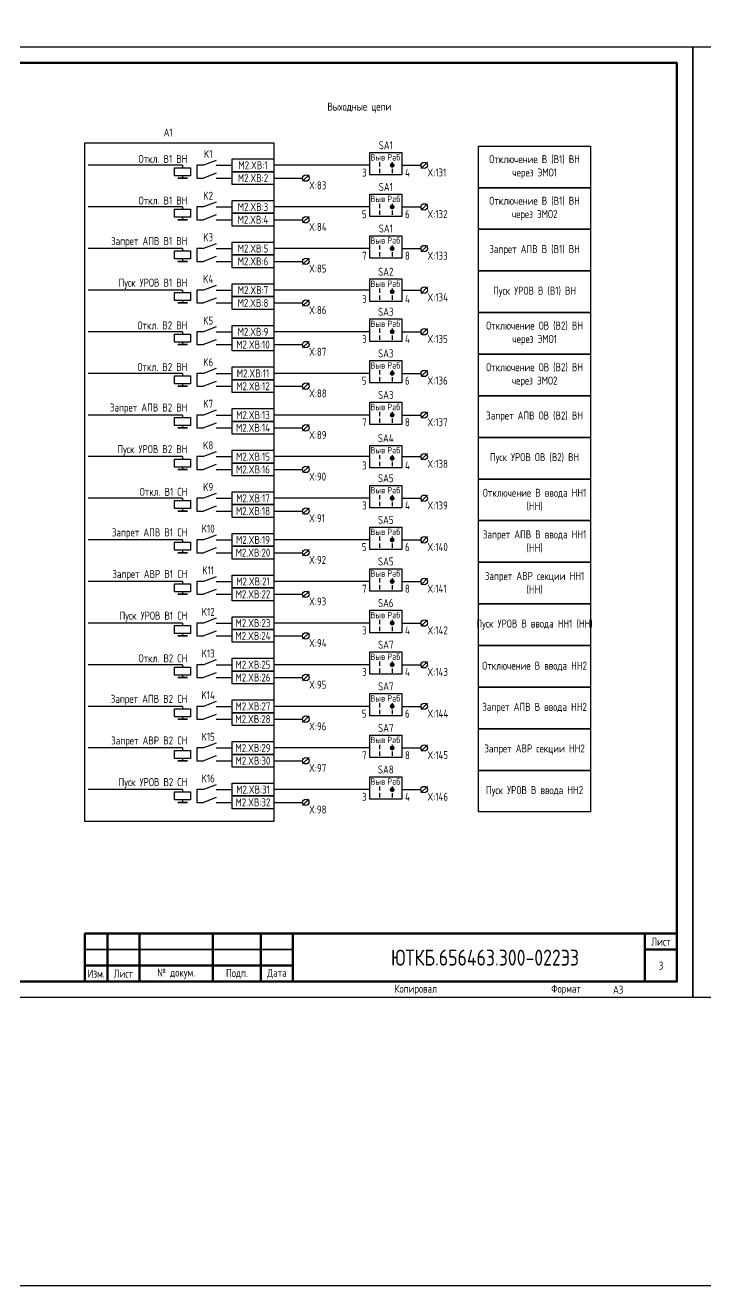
# Model space of a CAD drawing. Header units: millimetres. Extents: x -1036 to 3564, y -90 to 586.
# Drawn here: x 1051.3 to 1264, y -90 to 303.8 of the extents above; entities that cross this region are included whole.
import ezdxf

# ---------------------------------------------------------------- set-up
doc = ezdxf.new("R2010")
doc.units = ezdxf.units.MM
doc.styles.add('Gost_type_A', font='GOST_A.TTF')

# ---------------------------------------------------------------- blocks, each defined once
blk = doc.blocks.new('Формат_А3')
blk.add_lwpolyline([(-420, 297), (0, 297), (0, 0), (-420, 0)], close=True)
at = {"lineweight": 50}
blk.add_lwpolyline([(-400, 292), (-5, 292), (-5, 5), (-400, 5)], close=True, dxfattribs=at)
blk = doc.blocks.new('POINT')
at = {"const_width": 0.75}
blk.add_lwpolyline([(-0.375, 0, 1), (0.375, 0, 1)], format="xyb", close=True, dxfattribs=at)
blk = doc.blocks.new('Переключатель_положение')
for p, q in [((2, 1), (2, -0.34)), ((2, -1.14), (2, -2.49))]:
    blk.add_line(p, q)
blk = doc.blocks.new('Штамп малый нижний')
at = {"lineweight": 50}
for points in [[(-185, 15), (-178, 15), (-178, 5), (-185, 5)], [(-178, 15), (-168, 15), (-168, 5), (-178, 5)], [(-168, 15), (-145, 15), (-145, 5), (-168, 5)], [(-145, 15), (-130, 15), (-130, 5), (-145, 5)], [(-130, 15), (-120, 15), (-120, 5), (-130, 5)], [(-120, 15), (-10, 15), (-10, 0), (-120, 0)], [(-10, 15), (0, 15), (0, 10), (-10, 10)], [(-10, 10), (0, 10), (0, 0), (-10, 0)], [(-185, 5), (-178, 5), (-178, 0), (-185, 0)], [(-178, 5), (-168, 5), (-168, 0), (-178, 0)], [(-168, 5), (-145, 5), (-145, 0), (-168, 0)], [(-145, 5), (-130, 5), (-130, 0), (-145, 0)], [(-130, 5), (-120, 5), (-120, 0), (-130, 0)]]:
    blk.add_lwpolyline(points, close=True, dxfattribs=at)
for points in [[(-185, 15), (-178, 15), (-178, 10), (-185, 10)], [(-178, 15), (-168, 15), (-168, 10), (-178, 10)], [(-168, 15), (-145, 15), (-145, 10), (-168, 10)], [(-145, 15), (-130, 15), (-130, 10), (-145, 10)], [(-130, 15), (-120, 15), (-120, 10), (-130, 10)], [(-185, 10), (-178, 10), (-178, 5), (-185, 5)], [(-178, 10), (-168, 10), (-168, 5), (-178, 5)], [(-168, 10), (-145, 10), (-145, 5), (-168, 5)], [(-145, 10), (-130, 10), (-130, 5), (-145, 5)], [(-130, 10), (-120, 10), (-120, 5), (-130, 5)]]:
    blk.add_lwpolyline(points, close=True)
at = {"char_height": 2.5, "style": 'Gost_type_A'}
for s, insert, width, attachment_point in [('Лист', (-5, 12.5), 10, 5), ('№ докум.', (-156.5, 2.5), 23, 5), ('Подп.', (-137.5, 2.5), 15, 5), ('Дата', (-125, 2.5), 10, 5), ('Изм.', (-181.5, 2.5), 7, 5), ('Лист', (-173, 2.5), 10, 5), ('Копировал', (-75, -2.53), 13.1202, 6), ('Формат', (-30, -2.53), 13.1202, 6)]:
    blk.add_mtext(s, dxfattribs=dict(at, insert=insert, width=width, attachment_point=attachment_point))

msp = doc.modelspace()

# ---------------------------------------------------------------- linework, layer by layer
for p, q in [((1100.5, 260), (1071, 260)), ((1100.5, 260), (1100.5, 259.25)), ((1159, 260), (1129, 260)), ((1177.01, 261), (1175.01, 259)), ((1100.5, 256.75), (1100.5, 256)), ((1129, 256), (1138, 256)), ((1140.01, 257), (1138.01, 255)), ((1100.5, 247), (1071, 247)), ((1100.5, 247), (1100.5, 246.25)), ((1159, 247), (1129, 247)), ((1177.01, 248), (1175.01, 246)), ((1100.5, 243.75), (1100.5, 243)), ((1129, 243), (1138, 243)), ((1140.01, 244), (1138.01, 242)), ((1100.5, 234), (1071, 234)), ((1100.5, 234), (1100.5, 233.25)), ((1159, 234), (1129, 234)), ((1177.01, 235), (1175.01, 233)), ((1100.5, 230.75), (1100.5, 230)), ((1129, 230), (1138, 230)), ((1140.01, 231), (1138.01, 229)), ((1100.5, 221), (1071, 221)), ((1100.5, 221), (1100.5, 220.25)), ((1159, 221), (1129, 221)), ((1177.01, 222), (1175.01, 220)), ((1100.5, 217.75), (1100.5, 217)), ((1129, 217), (1138, 217)), ((1140.01, 218), (1138.01, 216)), ((1177.01, 209), (1175.01, 207)), ((1100.5, 208), (1071, 208)), ((1100.5, 208), (1100.5, 207.25)), ((1159, 208), (1129, 208)), ((1140.01, 205), (1138.01, 203)), ((1100.5, 204.75), (1100.5, 204)), ((1129, 204), (1138, 204)), ((1100.5, 195), (1071, 195)), ((1100.5, 195), (1100.5, 194.25)), ((1159, 195), (1129, 195)), ((1177.01, 196), (1175.01, 194)), ((1100.5, 191.75), (1100.5, 191)), ((1129, 191), (1138, 191)), ((1140.01, 192), (1138.01, 190)), ((1100.5, 182), (1071, 182)), ((1100.5, 182), (1100.5, 181.25)), ((1159, 182), (1129, 182)), ((1177.01, 183), (1175.01, 181)), ((1100.5, 178.75), (1100.5, 178)), ((1129, 178), (1138, 178)), ((1140.01, 179), (1138.01, 177)), ((1177.01, 170), (1175.01, 168)), ((1100.5, 169), (1071, 169)), ((1100.5, 169), (1100.5, 168.25)), ((1100.5, 165.75), (1100.5, 165)), ((1159, 169), (1129, 169)), ((1140.01, 166), (1138.01, 164)), ((1129, 165), (1138, 165)), ((1100.5, 156), (1071, 156)), ((1100.5, 156), (1100.5, 155.25)), ((1159, 156), (1129, 156)), ((1177.01, 157), (1175.01, 155)), ((1100.5, 152.75), (1100.5, 152)), ((1129, 152), (1138, 152)), ((1140.01, 153), (1138.01, 151)), ((1100.5, 143), (1071, 143)), ((1100.5, 143), (1100.5, 142.25)), ((1159, 143), (1129, 143)), ((1177.01, 144), (1175.01, 142)), ((1100.5, 139.75), (1100.5, 139)), ((1129, 139), (1138, 139)), ((1140.01, 140), (1138.01, 138)), ((1100.5, 130), (1071, 130)), ((1100.5, 130), (1100.5, 129.25)), ((1159, 130), (1129, 130)), ((1177.01, 131), (1175.01, 129)), ((1100.5, 126.75), (1100.5, 126)), ((1140.01, 127), (1138.01, 125)), ((1129, 126), (1138, 126)), ((1100.5, 117), (1071, 117)), ((1100.5, 117), (1100.5, 116.25)), ((1159, 117), (1129, 117)), ((1177.01, 118), (1175.01, 116)), ((1100.5, 113.75), (1100.5, 113)), ((1129, 113), (1138, 113)), ((1140.01, 114), (1138.01, 112)), ((1100.5, 104), (1071, 104)), ((1100.5, 104), (1100.5, 103.25)), ((1159, 104), (1129, 104)), ((1177.01, 105), (1175.01, 103)), ((1100.5, 100.75), (1100.5, 100)), ((1129, 100), (1138, 100)), ((1140.01, 101), (1138.01, 99)), ((1100.5, 91), (1071, 91)), ((1100.5, 91), (1100.5, 90.25)), ((1159, 91), (1129, 91)), ((1177.01, 92), (1175.01, 90)), ((1100.5, 87.75), (1100.5, 87)), ((1129, 87), (1138, 87)), ((1140.01, 88), (1138.01, 86)), ((1177.01, 79), (1175.01, 77)), ((1100.5, 78), (1071, 78)), ((1100.5, 78), (1100.5, 77.25)), ((1159, 78), (1129, 78)), ((1140.01, 75), (1138.01, 73)), ((1100.5, 74.75), (1100.5, 74)), ((1129, 74), (1138, 74)), ((1100.5, 65), (1071, 65)), ((1100.5, 65), (1100.5, 64.25)), ((1159, 65), (1129, 65)), ((1177, 66), (1175, 64)), ((1100.5, 61.75), (1100.5, 61)), ((1129, 61), (1138, 61)), ((1140, 62), (1138, 60))]:
    msp.add_line(p, q)
at = {"ltscale": 1.08}
for p, q in [((1107, 260), (1105, 260)), ((1105, 260), (1105, 256)), ((1111, 260), (1116, 260)), ((1105, 256), (1107, 256)), ((1111, 256), (1116, 256)), ((1107, 247), (1105, 247)), ((1105, 247), (1105, 243)), ((1111, 247), (1116, 247)), ((1105, 243), (1107, 243)), ((1111, 243), (1116, 243)), ((1107, 234), (1105, 234)), ((1105, 234), (1105, 230)), ((1111, 234), (1116, 234)), ((1105, 230), (1107, 230)), ((1111, 230), (1116, 230)), ((1107, 221), (1105, 221)), ((1105, 221), (1105, 217)), ((1111, 221), (1116, 221)), ((1105, 217), (1107, 217)), ((1111, 217), (1116, 217)), ((1107, 208), (1105, 208)), ((1105, 208), (1105, 204)), ((1111, 208), (1116, 208)), ((1105, 204), (1107, 204)), ((1111, 204), (1116, 204)), ((1107, 195), (1105, 195)), ((1105, 195), (1105, 191)), ((1111, 195), (1116, 195)), ((1105, 191), (1107, 191)), ((1111, 191), (1116, 191)), ((1107, 182), (1105, 182)), ((1105, 182), (1105, 178)), ((1111, 182), (1116, 182)), ((1105, 178), (1107, 178)), ((1111, 178), (1116, 178)), ((1107, 169), (1105, 169)), ((1105, 169), (1105, 165)), ((1111, 169), (1116, 169)), ((1105, 165), (1107, 165)), ((1111, 165), (1116, 165)), ((1107, 156), (1105, 156)), ((1105, 156), (1105, 152)), ((1111, 156), (1116, 156)), ((1105, 152), (1107, 152)), ((1111, 152), (1116, 152)), ((1107, 143), (1105, 143)), ((1105, 143), (1105, 139)), ((1111, 143), (1116, 143)), ((1105, 139), (1107, 139)), ((1111, 139), (1116, 139)), ((1107, 130), (1105, 130)), ((1105, 130), (1105, 126)), ((1111, 130), (1116, 130)), ((1105, 126), (1107, 126)), ((1111, 126), (1116, 126)), ((1107, 117), (1105, 117)), ((1105, 117), (1105, 113)), ((1111, 117), (1116, 117)), ((1105, 113), (1107, 113)), ((1111, 113), (1116, 113)), ((1107, 104), (1105, 104)), ((1105, 104), (1105, 100)), ((1111, 104), (1116, 104)), ((1105, 100), (1107, 100)), ((1111, 100), (1116, 100)), ((1107, 91), (1105, 91)), ((1105, 91), (1105, 87)), ((1111, 91), (1116, 91)), ((1105, 87), (1107, 87)), ((1111, 87), (1116, 87)), ((1107, 78), (1105, 78)), ((1105, 78), (1105, 74)), ((1111, 78), (1116, 78)), ((1105, 74), (1107, 74)), ((1111, 74), (1116, 74)), ((1107, 65), (1105, 65)), ((1105, 65), (1105, 61)), ((1111, 65), (1116, 65)), ((1105, 61), (1107, 61)), ((1111, 61), (1116, 61))]:
    msp.add_line(p, q, dxfattribs=at)
at = {"ltscale": 4.32}
for p, q in [((1111, 261.5), (1107, 260)), ((1111, 257.5), (1107, 256)), ((1111, 248.5), (1107, 247)), ((1111, 244.5), (1107, 243)), ((1111, 235.5), (1107, 234)), ((1111, 231.5), (1107, 230)), ((1111, 222.5), (1107, 221)), ((1111, 218.5), (1107, 217)), ((1111, 209.5), (1107, 208)), ((1111, 205.5), (1107, 204)), ((1111, 196.5), (1107, 195)), ((1111, 192.5), (1107, 191)), ((1111, 183.5), (1107, 182)), ((1111, 179.5), (1107, 178)), ((1111, 170.5), (1107, 169)), ((1111, 166.5), (1107, 165)), ((1111, 157.5), (1107, 156)), ((1111, 153.5), (1107, 152)), ((1111, 144.5), (1107, 143)), ((1111, 140.5), (1107, 139)), ((1111, 131.5), (1107, 130)), ((1111, 127.5), (1107, 126)), ((1111, 118.5), (1107, 117)), ((1111, 114.5), (1107, 113)), ((1111, 105.5), (1107, 104)), ((1111, 101.5), (1107, 100)), ((1111, 92.5), (1107, 91)), ((1111, 88.5), (1107, 87)), ((1111, 79.5), (1107, 78)), ((1111, 75.5), (1107, 74)), ((1111, 66.5), (1107, 65)), ((1111, 62.5), (1107, 61))]:
    msp.add_line(p, q, dxfattribs=at)
at = {"ltscale": 4}
for p, q in [((1169, 260), (1175.01, 260)), ((1169, 247), (1175.01, 247)), ((1169, 234), (1175.01, 234)), ((1169, 221), (1175.01, 221)), ((1169, 208), (1175.01, 208)), ((1169, 195), (1175.01, 195)), ((1169, 182), (1175.01, 182)), ((1169, 169), (1175.01, 169)), ((1169, 156), (1175.01, 156)), ((1169, 143), (1175.01, 143)), ((1169, 130), (1175.01, 130)), ((1169, 117), (1175.01, 117)), ((1169, 104), (1175.01, 104)), ((1169, 91), (1175.01, 91)), ((1169, 78), (1175.01, 78)), ((1169, 65), (1175, 65))]:
    msp.add_line(p, q, dxfattribs=at)
for points in [[(-1036, 586), (3564, 586), (3564, -90), (-1036, -90)], [(1070, 267), (1129, 267), (1129, 55), (1070, 55)], [(1159, 264), (1169, 264), (1169, 257), (1159, 257)], [(1193, 266), (1228, 266), (1228, 253), (1193, 253)], [(1116, 262), (1129, 262), (1129, 258), (1116, 258)], [(1103, 259.25), (1103, 256.75), (1098, 256.75), (1098, 259.25)], [(1102, 256), (1099, 256)], [(1116, 258), (1129, 258), (1129, 254), (1116, 254)], [(1193, 253), (1228, 253), (1228, 240), (1193, 240)], [(1116, 249), (1129, 249), (1129, 245), (1116, 245)], [(1159, 251), (1169, 251), (1169, 244), (1159, 244)], [(1103, 246.25), (1103, 243.75), (1098, 243.75), (1098, 246.25)], [(1116, 245), (1129, 245), (1129, 241), (1116, 241)], [(1102, 243), (1099, 243)], [(1159, 238), (1169, 238), (1169, 231), (1159, 231)], [(1193, 240), (1228, 240), (1228, 227), (1193, 227)], [(1103, 233.25), (1103, 230.75), (1098, 230.75), (1098, 233.25)], [(1116, 236), (1129, 236), (1129, 232), (1116, 232)], [(1102, 230), (1099, 230)], [(1116, 232), (1129, 232), (1129, 228), (1116, 228)], [(1159, 224.5), (1169, 224.5), (1169, 217.5), (1159, 217.5)], [(1193, 227), (1228, 227), (1228, 214), (1193, 214)], [(1116, 223), (1129, 223), (1129, 219), (1116, 219)], [(1103, 220.25), (1103, 217.75), (1098, 217.75), (1098, 220.25)], [(1102, 217), (1099, 217)], [(1116, 219), (1129, 219), (1129, 215), (1116, 215)], [(1193, 214), (1228, 214), (1228, 201), (1193, 201)], [(1116, 210), (1129, 210), (1129, 206), (1116, 206)], [(1159, 212), (1169, 212), (1169, 205), (1159, 205)], [(1103, 207.25), (1103, 204.75), (1098, 204.75), (1098, 207.25)], [(1116, 206), (1129, 206), (1129, 202), (1116, 202)], [(1102, 204), (1099, 204)], [(1193, 201), (1228, 201), (1228, 188), (1193, 188)], [(1116, 197), (1129, 197), (1129, 193), (1116, 193)], [(1159, 199), (1169, 199), (1169, 192), (1159, 192)], [(1103, 194.25), (1103, 191.75), (1098, 191.75), (1098, 194.25)], [(1116, 193), (1129, 193), (1129, 189), (1116, 189)], [(1102, 191), (1099, 191)], [(1159, 186), (1169, 186), (1169, 179), (1159, 179)], [(1193, 188), (1228, 188), (1228, 175), (1193, 175)], [(1103, 181.25), (1103, 178.75), (1098, 178.75), (1098, 181.25)], [(1116, 184), (1129, 184), (1129, 180), (1116, 180)], [(1102, 178), (1099, 178)], [(1116, 180), (1129, 180), (1129, 176), (1116, 176)], [(1193, 175), (1228, 175), (1228, 162), (1193, 162)], [(1116, 171), (1129, 171), (1129, 167), (1116, 167)], [(1159, 172.5), (1169, 172.5), (1169, 165.5), (1159, 165.5)], [(1103, 168.25), (1103, 165.75), (1098, 165.75), (1098, 168.25)], [(1116, 167), (1129, 167), (1129, 163), (1116, 163)], [(1102, 165), (1099, 165)], [(1193, 162), (1228, 162), (1228, 149), (1193, 149)], [(1116, 158), (1129, 158), (1129, 154), (1116, 154)], [(1159, 160), (1169, 160), (1169, 153), (1159, 153)], [(1103, 155.25), (1103, 152.75), (1098, 152.75), (1098, 155.25)], [(1116, 154), (1129, 154), (1129, 150), (1116, 150)], [(1102, 152), (1099, 152)], [(1159, 147), (1169, 147), (1169, 140), (1159, 140)], [(1193, 149), (1228, 149), (1228, 136), (1193, 136)], [(1103, 142.25), (1103, 139.75), (1098, 139.75), (1098, 142.25)], [(1116, 145), (1129, 145), (1129, 141), (1116, 141)], [(1102, 139), (1099, 139)], [(1116, 141), (1129, 141), (1129, 137), (1116, 137)], [(1159, 134), (1169, 134), (1169, 127), (1159, 127)], [(1193, 136), (1228, 136), (1228, 123), (1193, 123)], [(1116, 132), (1129, 132), (1129, 128), (1116, 128)], [(1103, 129.25), (1103, 126.75), (1098, 126.75), (1098, 129.25)], [(1116, 128), (1129, 128), (1129, 124), (1116, 124)], [(1102, 126), (1099, 126)], [(1193, 123), (1228, 123), (1228, 110), (1193, 110)], [(1116, 119), (1129, 119), (1129, 115), (1116, 115)], [(1159, 121), (1169, 121), (1169, 114), (1159, 114)], [(1103, 116.25), (1103, 113.75), (1098, 113.75), (1098, 116.25)], [(1116, 115), (1129, 115), (1129, 111), (1116, 111)], [(1102, 113), (1099, 113)], [(1159, 108), (1169, 108), (1169, 101), (1159, 101)], [(1193, 110), (1228, 110), (1228, 97), (1193, 97)], [(1103, 103.25), (1103, 100.75), (1098, 100.75), (1098, 103.25)], [(1116, 106), (1129, 106), (1129, 102), (1116, 102)], [(1102, 100), (1099, 100)], [(1116, 102), (1129, 102), (1129, 98), (1116, 98)], [(1159, 95), (1169, 95), (1169, 88), (1159, 88)], [(1193, 97), (1228, 97), (1228, 84), (1193, 84)], [(1116, 93), (1129, 93), (1129, 89), (1116, 89)], [(1103, 90.25), (1103, 87.75), (1098, 87.75), (1098, 90.25)], [(1102, 87), (1099, 87)], [(1116, 89), (1129, 89), (1129, 85), (1116, 85)], [(1193, 84), (1228, 84), (1228, 71), (1193, 71)], [(1116, 80), (1129, 80), (1129, 76), (1116, 76)], [(1159, 82), (1169, 82), (1169, 75), (1159, 75)], [(1103, 77.25), (1103, 74.75), (1098, 74.75), (1098, 77.25)], [(1116, 76), (1129, 76), (1129, 72), (1116, 72)], [(1102, 74), (1099, 74)], [(1193, 71), (1228, 71), (1228, 58), (1193, 58)], [(1116, 67), (1129, 67), (1129, 63), (1116, 63)], [(1159, 69), (1169, 69), (1169, 62), (1159, 62)], [(1103, 64.25), (1103, 61.75), (1098, 61.75), (1098, 64.25)], [(1102, 61), (1099, 61)], [(1116, 63), (1129, 63), (1129, 59), (1116, 59)]]:
    msp.add_lwpolyline(points, close=True)
for centre in [(1176.01, 260), (1139.01, 256), (1176.01, 247), (1139.01, 243), (1176.01, 234), (1139.01, 230), (1176.01, 221), (1139.01, 217), (1176.01, 208), (1139.01, 204), (1176.01, 195), (1139.01, 191), (1176.01, 182), (1139.01, 178), (1176.01, 169), (1139.01, 165), (1176.01, 156), (1139.01, 152), (1176.01, 143), (1139.01, 139), (1176.01, 130), (1139.01, 126), (1176.01, 117), (1139.01, 113), (1176.01, 104), (1139.01, 100), (1176.01, 91), (1139.01, 87), (1176.01, 78), (1139.01, 74), (1176, 65), (1139, 61)]:
    msp.add_circle(centre, 1)

# ---------------------------------------------------------------- block references
at = {"color": 1}
for name, p in [('Формат_А3', (1260, 0)), ('Формат_А3', (1680, 0)), ('Штамп малый нижний', (1255, 5))]:
    msp.add_blockref(name, p, dxfattribs=at)
for name, p in [('Переключатель_положение', (1160, 260)), ('POINT', (1166, 260)), ('Переключатель_положение', (1164, 260)), ('Переключатель_положение', (1160, 247)), ('POINT', (1166, 247)), ('Переключатель_положение', (1164, 247)), ('Переключатель_положение', (1160, 234)), ('POINT', (1166, 234)), ('Переключатель_положение', (1164, 234)), ('Переключатель_положение', (1160, 220.5)), ('POINT', (1166, 220.5)), ('Переключатель_положение', (1164, 220.5)), ('Переключатель_положение', (1160, 208)), ('POINT', (1166, 208)), ('Переключатель_положение', (1164, 208)), ('Переключатель_положение', (1160, 195)), ('POINT', (1166, 195)), ('Переключатель_положение', (1164, 195)), ('Переключатель_положение', (1160, 182)), ('POINT', (1166, 182)), ('Переключатель_положение', (1164, 182)), ('Переключатель_положение', (1160, 168.5)), ('Переключатель_положение', (1164, 168.5)), ('POINT', (1166, 168.5)), ('Переключатель_положение', (1160, 156)), ('POINT', (1166, 156)), ('Переключатель_положение', (1164, 156)), ('Переключатель_положение', (1160, 143)), ('POINT', (1166, 143)), ('Переключатель_положение', (1164, 143)), ('Переключатель_положение', (1160, 130)), ('POINT', (1166, 130)), ('Переключатель_положение', (1164, 130)), ('Переключатель_положение', (1160, 117)), ('POINT', (1166, 117)), ('Переключатель_положение', (1164, 117)), ('Переключатель_положение', (1160, 104)), ('POINT', (1166, 104)), ('Переключатель_положение', (1164, 104)), ('Переключатель_положение', (1160, 91)), ('POINT', (1166, 91)), ('Переключатель_положение', (1164, 91)), ('Переключатель_положение', (1160, 78)), ('Переключатель_положение', (1164, 78)), ('POINT', (1166, 78)), ('Переключатель_положение', (1160, 65)), ('POINT', (1166, 65)), ('Переключатель_положение', (1164, 65))]:
    msp.add_blockref(name, p)

# ---------------------------------------------------------------- texts
at = {"char_height": 2.5, "line_spacing_factor": 0.9, "style": 'Gost_type_A'}
for s, insert, width, attachment_point in [('Выходные цепи', (1155.75, 278), 197.5, 5), ('A1', (1096, 269), 66, 8), ('X:131', (1177.01, 259), 8, 1), ('X:83', (1140.01, 255), 8, 1), ('X:132', (1177.01, 246), 8, 1), ('X:84', (1140.01, 242), 8, 1), ('X:133', (1177.01, 233), 8, 1), ('X:85', (1140.01, 229), 8, 1), ('X:134', (1177.01, 220), 8, 1), ('X:86', (1140.01, 216), 8, 1), ('X:135', (1177.01, 207), 8, 1), ('X:87', (1140.01, 203), 8, 1), ('X:136', (1177.01, 194), 8, 1), ('X:88', (1140.01, 190), 8, 1), ('X:137', (1177.01, 181), 8, 1), ('X:89', (1140.01, 177), 8, 1), ('X:138', (1177.01, 168), 8, 1), ('X:90', (1140.01, 164), 8, 1), ('X:139', (1177.01, 155), 8, 1), ('X:91', (1140.01, 151), 8, 1), ('X:140', (1177.01, 142), 8, 1), ('X:92', (1140.01, 138), 8, 1), ('X:141', (1177.01, 129), 8, 1), ('X:93', (1140.01, 125), 8, 1), ('X:142', (1177.01, 116), 8, 1), ('X:94', (1140.01, 112), 8, 1), ('X:143', (1177.01, 103), 8, 1), ('X:95', (1140.01, 99), 8, 1), ('X:144', (1177.01, 90), 8, 1), ('X:96', (1140.01, 86), 8, 1), ('X:145', (1177.01, 77), 8, 1), ('X:97', (1140.01, 73), 8, 1), ('X:146', (1177, 64), 8, 1), ('X:98', (1140, 60), 8, 1)]:
    msp.add_mtext(s, dxfattribs=dict(at, insert=insert, width=width, attachment_point=attachment_point))
at = {"style": 'Gost_type_A'}
for s, insert, char_height, width, attachment_point in [('K1', (1108.5, 263.5), 2.5, 5, 5), ('SA1', (1164, 265), 2.5, 10, 8), ('Откл. B1 BH', (1102, 262), 2.5, 31.0015, 6), ('M2.XВ:1', (1122.5, 260), 2.5, 13, 5), ('Выв', (1161.5, 262.5), 2, 5, 5), ('Раб', (1166.5, 262.5), 2, 5, 5), ('Отключение В (В1) ВН\\Pчерез ЭМО1', (1210.5, 259.5), 2.5, 34.9988, 5), ('M2.XВ:2', (1122.5, 256), 2.5, 13, 5), ('3', (1158, 258.98), 2.5, 5, 3), ('4', (1170, 258.98), 2.5, 5, 1), ('SA1', (1164, 252), 2.5, 10, 8), ('Откл. B1 BH', (1102, 249), 2.5, 31.0015, 6), ('K2', (1108.5, 250.5), 2.5, 5, 5), ('M2.XВ:3', (1122.5, 247), 2.5, 13, 5), ('Выв', (1161.5, 249.5), 2, 5, 5), ('Раб', (1166.5, 249.5), 2, 5, 5), ('Отключение В (В1) ВН\\Pчерез ЭМО2', (1210.5, 246.5), 2.5, 34.9988, 5), ('M2.XВ:4', (1122.5, 243), 2.5, 13, 5), ('5', (1158, 245.98), 2.5, 5, 3), ('6', (1170, 245.98), 2.5, 5, 1), ('SA1', (1164, 239), 2.5, 10, 8), ('Запрет АПВ B1 BH', (1102, 236), 2.5, 31.0015, 6), ('K3', (1108.5, 237.5), 2.5, 5, 5), ('Выв', (1161.5, 236.5), 2, 5, 5), ('Раб', (1166.5, 236.5), 2, 5, 5), ('M2.XВ:5', (1122.5, 234), 2.5, 13, 5), ('7', (1158, 232.98), 2.5, 5, 3), ('8', (1170, 232.98), 2.5, 5, 1), ('Запрет АПВ В (В1) ВН', (1210.5, 233.5), 2.5, 34.9988, 5), ('M2.XВ:6', (1122.5, 230), 2.5, 13, 5), ('Пуск УРОВ B1 BH', (1102, 223), 2.5, 31.0015, 6), ('K4', (1108.5, 224.5), 2.5, 5, 5), ('SA2', (1164, 225.5), 2.5, 10, 8), ('M2.XВ:7', (1122.5, 221), 2.5, 13, 5), ('Выв', (1161.5, 223), 2, 5, 5), ('Раб', (1166.5, 223), 2, 5, 5), ('Пуск УРОВ В (В1) ВН', (1210.5, 220.5), 2.5, 34.9988, 5), ('M2.XВ:8', (1122.5, 217), 2.5, 13, 5), ('3', (1158, 219.48), 2.5, 5, 3), ('4', (1170, 219.48), 2.5, 5, 1), ('K5', (1108.5, 211.5), 2.5, 5, 5), ('SA3', (1164, 213), 2.5, 10, 8), ('Откл. B2 BH', (1102, 210), 2.5, 31.0015, 6), ('M2.XВ:9', (1122.5, 208), 2.5, 13, 5), ('Выв', (1161.5, 210.5), 2, 5, 5), ('Раб', (1166.5, 210.5), 2, 5, 5), ('Отключение ОВ (В2) ВН\\Pчерез ЭМО1', (1210.5, 207.5), 2.5, 34.9988, 5), ('M2.XВ:10', (1122.5, 204), 2.5, 13, 5), ('3', (1158, 206.98), 2.5, 5, 3), ('4', (1170, 206.98), 2.5, 5, 1), ('SA3', (1164, 200), 2.5, 10, 8), ('Откл. B2 BH', (1102, 197), 2.5, 31.0015, 6), ('K6', (1108.5, 198.5), 2.5, 5, 5), ('Выв', (1161.5, 197.5), 2, 5, 5), ('Раб', (1166.5, 197.5), 2, 5, 5), ('Отключение ОВ (В2) ВН\\Pчерез ЭМО2', (1210.5, 194.5), 2.5, 34.9988, 5), ('M2.XВ:11', (1122.5, 195), 2.5, 13, 5), ('5', (1158, 193.98), 2.5, 5, 3), ('6', (1170, 193.98), 2.5, 5, 1), ('M2.XВ:12', (1122.5, 191), 2.5, 13, 5), ('SA3', (1164, 187), 2.5, 10, 8), ('Запрет АПВ B2 BH', (1102, 184), 2.5, 31.0015, 6), ('K7', (1108.5, 185.5), 2.5, 5, 5), ('Выв', (1161.5, 184.5), 2, 5, 5), ('Раб', (1166.5, 184.5), 2, 5, 5), ('M2.XВ:13', (1122.5, 182), 2.5, 13, 5), ('Запрет АПВ ОВ (В2) ВН', (1210.5, 181.5), 2.5, 34.9988, 5), ('M2.XВ:14', (1122.5, 178), 2.5, 13, 5), ('7', (1158, 180.98), 2.5, 5, 3), ('8', (1170, 180.98), 2.5, 5, 1), ('K8', (1108.5, 172.5), 2.5, 5, 5), ('SA4', (1164, 173.5), 2.5, 10, 8), ('Пуск УРОВ B2 BH', (1102, 171), 2.5, 31.0015, 6), ('M2.XВ:15', (1122.5, 169), 2.5, 13, 5), ('Выв', (1161.5, 171), 2, 5, 5), ('Раб', (1166.5, 171), 2, 5, 5), ('Пуск УРОВ ОВ (В2) ВН', (1210.5, 168.5), 2.5, 34.9988, 5), ('M2.XВ:16', (1122.5, 165), 2.5, 13, 5), ('3', (1158, 167.48), 2.5, 5, 3), ('4', (1170, 167.48), 2.5, 5, 1), ('SA5', (1164, 161), 2.5, 10, 8), ('Откл. В1 СН', (1102, 158), 2.5, 31.0015, 6), ('K9', (1108.5, 159.5), 2.5, 5, 5), ('Выв', (1161.5, 158.5), 2, 5, 5), ('Раб', (1166.5, 158.5), 2, 5, 5), ('Отключение В ввода НН1 (НН)', (1210.5, 155.5), 2.5, 34.9988, 5), ('M2.XВ:17', (1122.5, 156), 2.5, 13, 5), ('3', (1158, 154.98), 2.5, 5, 3), ('4', (1170, 154.98), 2.5, 5, 1), ('M2.XВ:18', (1122.5, 152), 2.5, 13, 5), ('SA5', (1164, 148), 2.5, 10, 8), ('Запрет АПВ B1 CH', (1102, 145), 2.5, 31.0015, 6), ('K10', (1108.5, 146.5), 2.5, 5, 5), ('Выв', (1161.5, 145.5), 2, 5, 5), ('Раб', (1166.5, 145.5), 2, 5, 5), ('Запрет АПВ В ввода НН1 (НН)', (1210.5, 142.5), 2.5, 34.9988, 5), ('M2.XВ:19', (1122.5, 143), 2.5, 13, 5), ('5', (1158, 141.98), 2.5, 5, 3), ('6', (1170, 141.98), 2.5, 5, 1), ('M2.XВ:20', (1122.5, 139), 2.5, 13, 5), ('K11', (1108.5, 133.5), 2.5, 5, 5), ('SA5', (1164, 135), 2.5, 10, 8), ('Запрет АВР B1 CH', (1102, 132), 2.5, 31.0015, 6), ('M2.XВ:21', (1122.5, 130), 2.5, 13, 5), ('Выв', (1161.5, 132.5), 2, 5, 5), ('Раб', (1166.5, 132.5), 2, 5, 5), ('Запрет АВР секции НН1 (НН)', (1210.5, 129.5), 2.5, 34.9988, 5), ('M2.XВ:22', (1122.5, 126), 2.5, 13, 5), ('7', (1158, 128.98), 2.5, 5, 3), ('8', (1170, 128.98), 2.5, 5, 1), ('SA6', (1164, 122), 2.5, 10, 8), ('Пуск УРОВ В1 CH ', (1102, 119), 2.5, 31.0015, 6), ('K12', (1108.5, 120.5), 2.5, 5, 5), ('M2.XВ:23', (1122.5, 117), 2.5, 13, 5), ('Выв', (1161.5, 119.5), 2, 5, 5), ('Раб', (1166.5, 119.5), 2, 5, 5), ('Пуск УРОВ В ввода НН1 (НН)', (1210.5, 116.5), 2.5, 34.9988, 5), ('M2.XВ:24', (1122.5, 113), 2.5, 13, 5), ('3', (1158, 115.98), 2.5, 5, 3), ('4', (1170, 115.98), 2.5, 5, 1), ('SA7', (1164, 109), 2.5, 10, 8), ('Откл. В2 СН', (1102, 106), 2.5, 31.0015, 6), ('K13', (1108.5, 107.5), 2.5, 5, 5), ('Выв', (1161.5, 106.5), 2, 5, 5), ('Раб', (1166.5, 106.5), 2, 5, 5), ('M2.XВ:25', (1122.5, 104), 2.5, 13, 5), ('3', (1158, 102.98), 2.5, 5, 3), ('4', (1170, 102.98), 2.5, 5, 1), ('Отключение В ввода НН2', (1210.5, 103.5), 2.5, 34.9988, 5), ('M2.XВ:26', (1122.5, 100), 2.5, 13, 5), ('SA7', (1164, 96), 2.5, 10, 8), ('Запрет АПВ B2 CH', (1102, 93), 2.5, 31.0015, 6), ('K14', (1108.5, 94.5), 2.5, 5, 5), ('Раб', (1166.5, 93.5), 2, 5, 5), ('M2.XВ:27', (1122.5, 91), 2.5, 13, 5), ('Выв', (1161.5, 93.5), 2, 5, 5), ('Запрет АПВ В ввода НН2', (1210.5, 90.5), 2.5, 34.9988, 5), ('M2.XВ:28', (1122.5, 87), 2.5, 13, 5), ('5', (1158, 89.98), 2.5, 5, 3), ('6', (1170, 89.98), 2.5, 5, 1), ('K15', (1108.5, 81.5), 2.5, 5, 5), ('SA7', (1164, 83), 2.5, 10, 8), ('Запрет АВР B2 CH', (1102, 80), 2.5, 31.0015, 6), ('M2.XВ:29', (1122.5, 78), 2.5, 13, 5), ('Выв', (1161.5, 80.5), 2, 5, 5), ('Раб', (1166.5, 80.5), 2, 5, 5), ('Запрет АВР секции НН2', (1210.5, 77.5), 2.5, 34.9988, 5), ('M2.XВ:30', (1122.5, 74), 2.5, 13, 5), ('7', (1158, 76.98), 2.5, 5, 3), ('8', (1170, 76.98), 2.5, 5, 1), ('SA8', (1164, 70), 2.5, 10, 8), ('Пуск УРОВ В2 СН', (1102, 67), 2.5, 31.0015, 6), ('K16', (1108.5, 68.5), 2.5, 5, 5), ('Выв', (1161.5, 67.5), 2, 5, 5), ('Раб', (1166.5, 67.5), 2, 5, 5), ('M2.XВ:31', (1122.5, 65), 2.5, 13, 5), ('3', (1158, 63.98), 2.5, 5, 3), ('4', (1170, 63.98), 2.5, 5, 1), ('Пуск УРОВ В ввода НН2', (1210.5, 64.5), 2.5, 34.9988, 5), ('M2.XВ:32', (1122.5, 61), 2.5, 13, 5), ('ЮТКБ.656463.300-022Э3', (1195, 12.5), 5, 120, 5), ('3', (1250, 10), 2.5, 10, 5), ('A3', (1235, 2.5), 2.5, 20, 4)]:
    msp.add_mtext(s, dxfattribs=dict(at, insert=insert, char_height=char_height, width=width, attachment_point=attachment_point))

doc.saveas('drawing.dxf')
